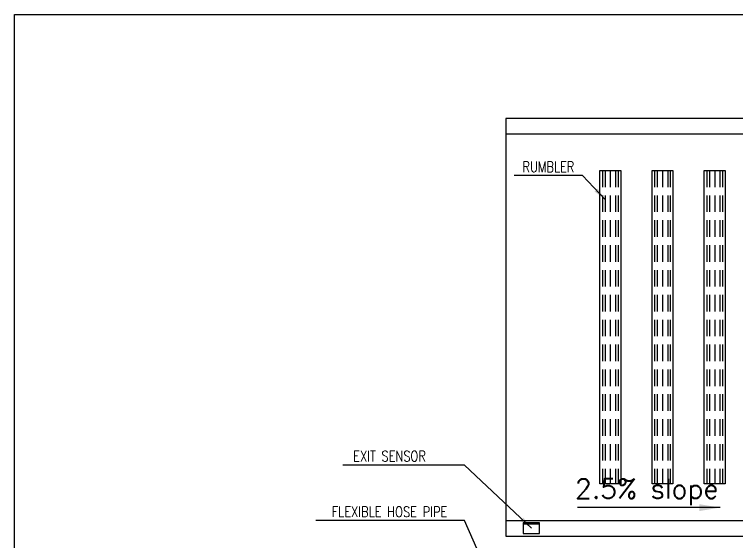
# Model space of a CAD drawing. Header units: millimetres. Extents: x 9 to 20222, y 20 to 9983.
# Drawn here: x 9 to 6935, y 4925 to 9983 of the extents above; entities that cross this region are included whole.
import ezdxf
from ezdxf.enums import TextEntityAlignment as Align

# ---------------------------------------------------------------- set-up
doc = ezdxf.new("R2010")
doc.units = ezdxf.units.MM
doc.header["$LTSCALE"] = 0.25
doc.linetypes.add('HIDDEN', pattern=[9.525, 6.35, -3.175])
doc.layers.add('WTS_DIM', color=1, linetype='Continuous', lineweight=15)
doc.layers.add('WTS_TXT2', color=3, linetype='Continuous')
doc.styles.add('DIMTEXT', font='swisscl.ttf')
doc.styles.add('RomanS', font='romans.shx')
doc.styles.get("Standard").update_dxf_attribs({"font": 'arial.ttf'})
doc.dimstyles.new('50 DIM', dxfattribs={"dimscale": 50, "dimtxt": 2.5, "dimasz": 2.5, "dimexe": 2.25, "dimexo": 0.8, "dimgap": 0.8, "dimtad": 3, "dimdec": 1, "dimzin": 12, "dimdsep": 46, "dimtxsty": 'DIMTEXT', "dimcen": 0, "dimclrd": 256, "dimclre": 256, "dimclrt": 3, "dimazin": 3, "dimtfac": 1, "dimtdec": 1, "dimtmove": 0, "dimatfit": 0, "dimfxl": 2.25, "dimtolj": 1, "dimarcsym": 1})
doc.dimstyles.new('AM_ANSI$7', dxfattribs={"dimtxt": 0.12, "dimasz": 0.12, "dimexe": 0.1, "dimexo": 0.05, "dimgap": 0.06, "dimtad": 0, "dimtih": 1, "dimtoh": 1, "dimdec": 4, "dimzin": 7, "dimdsep": 46, "dimtxsty": 'Standard', "dimcen": 0, "dimclrd": 256, "dimclre": 256, "dimclrt": 2, "dimadec": 0, "dimazin": 2, "dimtp": 0.1, "dimtm": 0.1, "dimtfac": 0.71, "dimtdec": 4, "dimtofl": 0, "dimtmove": 0, "dimatfit": 3, "dimfxl": 1, "dimtolj": 1, "dimtzin": 7, "dimlwd": -1, "dimlwe": -1, "dimarcsym": 1})

# ---------------------------------------------------------------- blocks, each defined once
blk = doc.blocks.new('RUMBLER')
at = {"linetype": 'HIDDEN', "ltscale": 100}
for p, q in [((-75, 500), (-75, -2500)), ((-50, 500), (-50, -2500)), ((0, 500), (0, -2500)), ((50, 500), (50, -2500)), ((75, 500), (75, -2500))]:
    blk.add_line(p, q, dxfattribs=at)
blk.add_lwpolyline([(-100, -2500), (100, -2500), (100, 500), (-100, 500)], close=True)

msp = doc.modelspace()

# ---------------------------------------------------------------- linework, layer by layer
for p, q in [((4716.1, 8838), (7716.1, 8838)), ((4716.1, 5138), (7716.1, 5138))]:
    msp.add_line(p, q)
for points in [[(4716.1, 4988), (7716.1, 4988), (7716.1, 8988), (4716.1, 8988)], [(5038.7, 5115.2), (4883.1, 5115.2), (4883.1, 5010.5), (5038.7, 5010.5)]]:
    msp.add_lwpolyline(points, close=True)
msp.add_lwpolyline([(5038.7, 5101.9), (4883.1, 5101.9)])

# ---------------------------------------------------------------- texts
at = {"layer": 'WTS_TXT2', "style": 'RomanS', "width": 0.8}
for s, p in [('RUMBLER', (5123.6, 8523.9, 0)), ('EXIT SENSOR', (3601.9, 5752.7, 0)), ('FLEXIBLE HOSE PIPE', (3601.9, 5220.1, 0))]:
    msp.add_text(s, height=100, dxfattribs=at).set_placement(p, align=Align.MIDDLE)

# ---------------------------------------------------------------- leaders
at = {"layer": 'WTS_DIM'}
for points in [[(5666.1, 8211.3, 0), (5448.6, 8439.2, 0), (4794.1, 8439.2, 0)], [(4960.9, 5062.8, 0), (4318.8, 5668, 0), (3155.1, 5668, 0)], [(4505, 4715.3, 0), (4318.8, 5135.4, 0), (2895.6, 5135.4, 0)]]:
    msp.add_leader(points, dimstyle='50 DIM', override={"dimexe": 1, "dimadec": 1}, dxfattribs=at)

# ---------------------------------------------------------------- next in the draw order: texts
at = {"color": 4, "insert": (6065.8, 5409.9), "char_height": 187.5, "attachment_point": 5, "style": 'RomanS', "bg_fill": 3, "box_fill_scale": 1.25, "bg_fill_color": 256, "bg_fill_true_color": 13158600, "bg_fill_transparency": 0}
msp.add_mtext('2.5% slope', dxfattribs=at)

# ---------------------------------------------------------------- next in the draw order: linework, layer by layer
msp.add_lwpolyline([(9.1, 9982.8), (20221.9, 9982.8), (20221.9, 19.7), (9.1, 19.7)], close=True)

# ---------------------------------------------------------------- next in the draw order: block references
at = {"xscale": -1}
for p in [(5716.1, 7988), (6216.1, 7988), (6716.1, 7988)]:
    msp.add_blockref('RUMBLER', p, dxfattribs=at)

# ---------------------------------------------------------------- next in the draw order: leaders
at = {"color": 1}
msp.add_leader([(6769.3, 5260), (5402.7, 5260)], dimstyle='AM_ANSI$7', override={"dimasz": 200}, dxfattribs=at)

doc.saveas('drawing.dxf')
